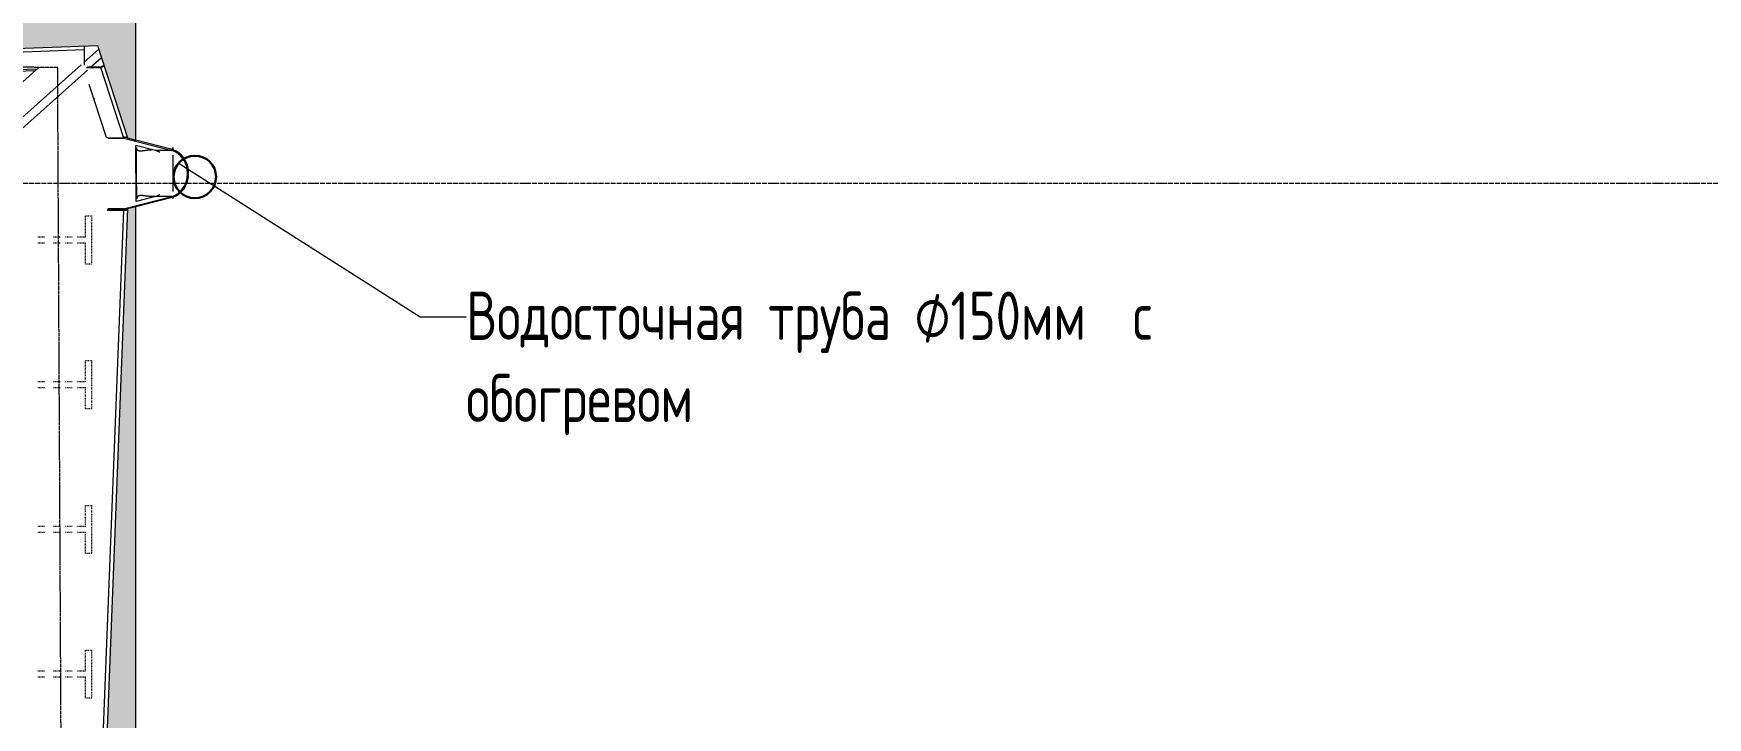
# Model space of a CAD drawing. Header units: millimetres. Extents: x -10178924 to 11692288, y -947381 to 58396.
# Drawn here: x 3313 to 10250, y -523694 to -520857 of the extents above; entities that cross this region are included whole.
import ezdxf

# ---------------------------------------------------------------- set-up
doc = ezdxf.new("R2010")
doc.units = ezdxf.units.MM
for name, pattern in [('ADSK_Линия сетки', [25, 20, -2.5, 0, -2.5]), ('ADSK_Скрыто', [6, 3, -3]), ('ADSK_Штриховая_ш3 п1_5', [4.5, 3, -1.5])]:
    doc.linetypes.add(name, pattern=pattern)
for name, color, linetype, lineweight in [('Аннотация', 7, 'Continuous', 18), ('Антураж', 7, 'Continuous', 18), ('Крыша', 7, 'Continuous', 9), ('Крыша штриховка', 7, 'Continuous', 9), ('Обобщенные модели', 7, 'Continuous', 18), ('Ограждение', 7, 'Continuous', 9), ('Оси', 253, 'Continuous', 9), ('Узлы', 7, 'Continuous', 18)]:
    doc.layers.add(name, color=color, linetype=linetype, lineweight=lineweight)
doc.layers.add('Линии', color=7, linetype='Continuous', lineweight=9, true_color=0x00a600)
doc.styles.add('GOST Common_3', font='GOST_Common.ttf', dxfattribs={"width": 0.8, "height": 350})

# ---------------------------------------------------------------- blocks, each defined once
blk = doc.blocks.new('Водосток - Тип 1 _карниз больше 490мм_-5145492-План кровли АР')
at = {"layer": 'Обобщенные модели'}
for p, q in [((18.8, 485), (28.1, 485)), ((50.8, 485), (125, 485)), ((125, 485), (202.3, 485)), ((225.2, 485), (231.2, 485)), ((125, 335), (18.8, 335)), ((231.2, 335), (125, 335)), ((175, 335), (175, 332.3))]:
    blk.add_line(p, q, dxfattribs=at)
at = {"layer": 'Обобщенные модели', "flags": 128}
blk.add_lwpolyline([(75, 332.5), (75, 333.8), (75, 335)], dxfattribs=at)
at = {"layer": 'Обобщенные модели'}
for points, knots in [([(27.1, 482.6), (26.4, 483.2), (24, 484.5), (21.1, 485), (18.8, 485)], [-0.08553506, -0.08553506, -0.08553506, -0.08553506, -0.05882353, 0, 0, 0, 0]), ([(18.8, 335), (21.1, 335), (25.1, 335.7), (28.9, 338.6), (30.8, 342.1), (31.6, 344.9), (32, 347.4), (32.1, 349.4), (32.2, 351.5), (32.2, 353.8), (32.1, 356.2), (31.9, 358.7), (31.6, 361.4), (31.3, 364.1), (31, 367), (30.6, 369.9), (30.2, 372.9), (29.8, 376), (29.4, 379.2), (29, 382.4), (28.7, 385.7), (28.3, 390.2), (27.9, 394.8), (27.7, 398.2), (27.7, 399.4)], [-1, -1, -1, -1, -0.9411765, -0.8823529, -0.8529412, -0.8235294, -0.8088235, -0.7941176, -0.7794118, -0.7647059, -0.75, -0.7352941, -0.7205882, -0.7058824, -0.6911765, -0.6764706, -0.6617647, -0.6470588, -0.6323529, -0.6176471, -0.6029412, -0.5882353, -0.5588235, -0.5443109, -0.5443109, -0.5443109, -0.5443109]), ([(222.6, 409.3), (222.6, 407.2), (222.5, 402.7), (222.2, 395.9), (221.7, 390.2), (221.3, 385.7), (221, 382.4), (220.6, 379.2), (220.2, 376), (219.8, 372.9), (219.4, 369.9), (219, 366.9), (218.7, 364.1), (218.4, 361.4), (218.1, 358.7), (217.9, 356.2), (217.8, 353.8), (217.8, 351.5), (217.9, 349.4), (218, 347.3), (218.4, 344.9), (219.2, 342.1), (221.1, 338.5), (224.9, 335.7), (228.9, 335), (231.2, 335)], [-0.4971258, -0.4971258, -0.4971258, -0.4971258, -0.4705882, -0.4411765, -0.4117647, -0.3970588, -0.3823529, -0.3676471, -0.3529412, -0.3382353, -0.3235294, -0.3088235, -0.2941176, -0.2794118, -0.2647059, -0.25, -0.2352941, -0.2205882, -0.2058824, -0.1911765, -0.1764706, -0.1470588, -0.1176471, -0.0588235, 0, 0, 0, 0])]:
    blk.add_open_spline(points, degree=3, knots=knots, dxfattribs=at)
blk.add_open_spline([(231.2, 485), (229.1, 485), (227.3, 484.7), (225.6, 484.1)], degree=3, dxfattribs=at)
blk = doc.blocks.new('Ограждение - Ограждение-2966378-План кровли АР')
at = {"layer": 'Ограждение'}
for p, q in [((3523.2, 43547.9), (3582.8, 43601.2)), ((3594.3, 43565.9), (3550.6, 43526.8)), ((3335.4, 43524.8), (3190.3, 43395)), ((3212.2, 43269.6), (3510.3, 43536.4)), ((3537.1, 43514.7), (3212.2, 43224)), ((3566.8, 43396.3), (3563.8, 43393.6))]:
    blk.add_line(p, q, dxfattribs=at)
blk = doc.blocks.new('Антураж 9 - Антураж 9-5661486-План кровли АР')
at = {"layer": 'Антураж'}
for p, q in [((3532.2, 43525.1), (3591.4, 43525.1)), ((3593.3, 43526.8), (3536.6, 43526.8)), ((3591.4, 43525.1), (3605.6, 43530.9)), ((3686.4, 43232.2), (3591.4, 43525.1)), ((3598.8, 43530.9), (3592.9, 43528.5)), ((3593.5, 43526.9), (3592.9, 43528.5)), ((3592.9, 43528.5), (3595.2, 43528.5)), ((3599.2, 43529.2), (3593.3, 43526.8)), ((3595.2, 43528.5), (3596.9, 43529.2)), ((3596.9, 43529.2), (3599.2, 43529.2)), ((3605.6, 43530.9), (3598.8, 43530.9)), ((3614.9, 43235.2), (3543.9, 43454.9)), ((3620.4, 43233.8), (3614.9, 43235.2)), ((3620, 43232.4), (3685.5, 43232.4)), ((3686.4, 43232.2), (3620.9, 43232.2)), ((3686.5, 43237.3), (3685.5, 43232.4)), ((3700.6, 43238), (3686.4, 43232.2)), ((3686.4, 43232.2), (3886, 43181)), ((3702.1, 43233.3), (3686.5, 43237.3)), ((3887.1, 43185.9), (3737.3, 43224.3)), ((3737.9, 42969.6), (3736.9, 43202.4)), ((3817.9, 43181), (3737.3, 43201.7)), ((3886, 43181), (3817.9, 43181)), ((3685.5, 42939.4), (3886, 42990.7)), ((3887.1, 42985.9), (3737.3, 42947.5)), ((3817.9, 42990.7), (3737.9, 42970.2)), ((3886, 42990.7), (3817.9, 42990.7)), ((3404.1, 35708.5), (3687.1, 42934.3)), ((3619, 42934.3), (3687.1, 42934.3)), ((3685.5, 42939.4), (3620, 42939.4)), ((3620.6, 42934.3), (3620.7, 42936.1)), ((3621, 42934.5), (3686.5, 42934.5)), ((3686.5, 42934.5), (3685.5, 42939.4)), ((3702.1, 42938.5), (3686.5, 42934.5)), ((3687.1, 42934.3), (3702.2, 42933.5))]:
    blk.add_line(p, q, dxfattribs=at)
for centre, major_axis, start_param, end_param in [((3795.2, 43085.9), (0, 98.5), 5.791992, 6.021983), ((3863.4, 43085.9), (0, 98.5), 3.402795, 6.021983), ((3863.4, 43085.9), (0, 103.5), 3.401894, 6.022884), ((3795.2, 43085.9), (0, 98.5), 3.402795, 3.635747)]:
    blk.add_ellipse(centre, major_axis=major_axis, ratio=0.890848, start_param=start_param, end_param=end_param, dxfattribs=at)
blk = doc.blocks.new('Антураж 10 - Антураж 10-5661750-План кровли АР')
at = {"layer": 'Антураж'}
for p, q in [((-1057.9, 43435.2), (3523.2, 43599.4)), ((3522.5, 43614.1), (3523.2, 43599.4)), ((3523.2, 43599.4), (3523.2, 43535.1)), ((3327.9, 43518.1), (1335.3, 43446.7)), ((3320.8, 43511.7), (1335.3, 43440.6))]:
    blk.add_line(p, q, dxfattribs=at)
blk = doc.blocks.new('Кровля')
at = {"layer": 'Крыша штриховка'}
h = blk.add_hatch(dxfattribs=at)
h.set_pattern_fill('FP_8', color=256, style=0, pattern_type=2)
h.set_pattern_definition([(270, (0, 10837.14), (600, 4e-14), [])])
h.paths.add_polyline_path([(-1813.3, 38789.4), (-1746.7, 38789.4), (-5717.7, 42342.4), (-1815.1, 38791)])
h.paths.add_polyline_path([(-1677.2, 38789.4), (2227.6, 42343), (-1743.8, 38789.4), (-1721.3, 38789.4)])
h.paths.add_polyline_path([(-1745.3, 38978.7), (2032.2, 42358.7), (-1751, 42223.1), (-5522.3, 42358.4), (-2331.3, 39503.1)])
h.paths.add_polyline_path([(-1751, 43329.9), (-492.3, 43375), (-662.9, 43375), (-1752.5, 43336.1), (-2838.4, 43375), (-2983.1, 43374.1), (-1751, 43329.9)])
h.paths.add_polyline_path([(-105, 43395), (65.6, 43395), (118.7, 43396.9), (118.7, 43403.1), (-92.2, 43395.5)])
h.paths.add_polyline_path([(-3471, 43395), (-3471, 43397.7), (-4647.6, 43439.9), (-4647.6, 43433.8), (-3566.4, 43395)])
h.paths.add_polyline_path([(-3396, 43395), (-3451, 43397), (-3451, 43395)])
h.paths.add_polyline_path([(138.7, 43397.7), (1315.3, 43439.8), (1315.3, 43446), (138.7, 43403.8)])
h.paths.add_polyline_path([(-4667.6, 43434.5), (-4667.6, 43440.7), (-6818.1, 43517.8), (-6810.9, 43511.4), (-4668.7, 43434.6)])
h.paths.add_polyline_path([(1335.3, 43440.6), (3320.8, 43511.7), (3327.9, 43518.1), (1335.3, 43446.7), (1335.3, 43443.3)])
h.paths.add_polyline_path([(-7026.9, 43533.8), (-7013.4, 43548.9), (-7014.1, 43607.1), (-7067.6, 43609), (-7077.9, 43580.2), (-7028.8, 43535.5)])
h = blk.add_hatch(dxfattribs=at)
h.set_pattern_fill('FP_13', color=256, style=0, pattern_type=2)
h.set_pattern_definition([(180, (905, 0), (-7e-14, -600), [])])
h.paths.add_polyline_path([(-1673, 12871.4), (-1666.7, 12880.3), (-1673, 12884.5)])
h.paths.add_polyline_path([(-1673, 13227.5), (2416.8, 19361.2), (2138.6, 19350.3), (2236.9, 21801), (-400.4, 21801.7), (-400.4, 21808.5), (-407.9, 21808.9), (-407.9, 21821), (-420.4, 21821), (-420.4, 21833.5), (-432.9, 21833.5), (-432.9, 21841), (-440.4, 21841), (-439.8, 28891), (-294.2, 28891), (-294.2, 29807.3), (99.7, 29807.3), (99.7, 28891), (327.2, 28891), (327.2, 29807.3), (721.1, 29807.3), (721.1, 28891), (915.6, 28891), (915.6, 29807.3), (1309.5, 29807.3), (1309.5, 28891), (1658.8, 28891), (1658.8, 29807.3), (2052.7, 29807.3), (2052.7, 28891), (2429.8, 28891), (2429.8, 30100.6), (2308.5, 33209), (2308.5, 32433.6), (2293.1, 32433.6), (2293.1, 30158.3), (-776, 30158.3), (-776, 32458.3), (1914.6, 32458.3), (1914.6, 33833.6), (2284.1, 33833.6), (2274, 34090.6), (776.7, 34091.3), (777.3, 36739.2), (2251.1, 36739.2), (2471.4, 42383.8), (2266.9, 42378.2), (2238.8, 42353), (-1677.2, 38789.4), (-1673, 38789.4), (-1673, 13472.9)])
h.paths.add_polyline_path([(3362.2, 20445.5), (3469.9, 20607.1), (3471.5, 20607.2), (3505, 20658.3), (3504.6, 20709.5), (3392.9, 20705.4), (3389.9, 20630.6), (3360.1, 20631.1), (3320.8, 20630.9), (3314.6, 20477.2), (3360.1, 20446.9)])
h.paths.add_polyline_path([(1424.6, 20515), (224.6, 20515), (224.6, 21717.2), (1424.6, 21717.2), (1424.6, 20761.3)])
h.paths.add_polyline_path([(3376.9, 20631.1), (3376.9, 20631.2), (3376.9, 20631.1)])
h.paths.add_polyline_path([(-637.1, 21407.3), (-1004.3, 21407.3), (-1004.3, 29807.3), (-610.5, 29807.3), (-610.5, 21407.3), (-635.4, 21407.3)])
h.paths.add_polyline_path([(3702.4, 28478.4), (3702.1, 28480.8), (3696, 28480), (3702.3, 28478.4)])
h.paths.add_polyline_path([(1523.7, 32583.8), (1154.7, 32583.8), (1154.7, 33983.8), (1548.6, 33983.8), (1548.6, 32583.8), (1525.2, 32583.8)])
h.paths.add_polyline_path([(57.6, 32583.8), (-318.9, 32583.8), (-318.9, 33983.8), (75, 33983.8), (75, 32583.8), (58.5, 32583.8)])
h.paths.add_polyline_path([(474.7, 32583.8), (444.6, 32583.8), (444.6, 33983.8), (838.4, 33983.8), (838.4, 32583.8), (630.5, 32583.8)])
h.paths.add_polyline_path([(231.4, 34100), (201.2, 34100), (201.2, 35500), (595.1, 35500), (595.1, 34100), (269.2, 34100)])
h.paths.add_polyline_path([(-1579.2, 34962), (-1578.3, 34969.5), (-1579, 34965.6)])
h.paths.add_polyline_path([(-1579.2, 35416.4), (-1578.3, 35423.9), (-1579, 35420.1)])
h.paths.add_polyline_path([(-80.8, 34954.5), (-1583.4, 34955), (-1583.4, 34956), (-1587, 34955), (-1591.2, 34962), (-1592.1, 34969.5), (-1590.1, 34980.1), (-1587, 34984), (-1522.7, 34984.5), (-1522.7, 35408.9), (-1583.4, 35409.5), (-1583.4, 35410.5), (-1587, 35409.5), (-1591.2, 35416.4), (-1592.1, 35424), (-1590.1, 35434.5), (-1587, 35438.4), (67.7, 35438.4), (70.8, 35434.5), (72.6, 35427.8), (72.6, 35420.1), (70.8, 35413.3), (67.7, 35409.5), (65.9, 35408.9), (-63.1, 35408.9), (-63.1, 34985.1), (-86.1, 34985.1), (-86.1, 35408.9), (-422.6, 35408.9), (-422.6, 34985.1), (-445.6, 34985.1), (-445.6, 35408.9), (-782.1, 35408.9), (-782.1, 34985.1), (-805.1, 34985.1), (-805.1, 35408.9), (-1141.6, 35408.9), (-1141.6, 34985.9), (-1164.7, 34985.9), (-1164.7, 35408.9), (-1499.7, 35408.9), (-1499.7, 34984.5), (67.7, 34984), (70.8, 34980.1), (72.6, 34973.4), (72.6, 34965.6), (70.8, 34958.9), (67.7, 34955), (65.9, 34954.5), (-63.1, 34954.5)])
h.paths.add_polyline_path([(203.1, 35523.3), (201.2, 35523.3), (201.2, 36923.3), (595.1, 36923.3), (595.1, 35523.3), (204.1, 35523.3)])
h.paths.add_polyline_path([(3406.2, 35708.3), (3406.2, 35708.4), (3406.2, 35708.3)])
h.paths.add_polyline_path([(3702.2, 42933.5), (3702.1, 42938.5), (3682.8, 42934.5), (3702.1, 42933.5)])
h.paths.add_polyline_path([(3702.1, 43233.3), (3700.6, 43238), (3694.5, 43235.2), (3700.6, 43233.7)])
h.paths.add_polyline_path([(3617.9, 43234.5), (3565.9, 43395.5), (3563.8, 43393.6), (3614.9, 43235.2)])
at = {"layer": 'Узлы', "true_color": 0xffffff}
h = blk.add_hatch(color=7, dxfattribs=at)
h.paths.add_polyline_path([(41826.4, -521.9), (49650.9, -521.9), (49650.9, 475.1), (49562.8, 474), (49503.2, -470.6), (45149.2, -323.1), (41142.1, -458.2), (41079.8, -77.1), (41079.8, -521.9), (41465, -521.9)])
h.paths.add_polyline_path([(-453.6, -388.9), (8078.1, -388.9), (8077.3, -26.3), (7973.5, -276.8), (3655.9, -146.8), (-674.6, -298.6), (-736.9, 259.3), (-736.9, -388.9)])
h.paths.add_polyline_path([(41079.8, 177.9), (41097.9, 182.8), (41188.3, 1719.8), (35856.5, 1526.9), (35850.1, 1488.2), (41079.8, 1488.2), (41079.8, 182)])
h.paths.add_polyline_path([(8078.1, 312.2), (8078.1, 1488.2), (12889.9, 1488.2), (12882.6, 1527), (8005.2, 1701.9), (8062.3, 316.3)])
h.paths.add_polyline_path([(-736.9, 502.7), (-468.8, 8048.7), (-6523.1, 7837.4), (-6529.6, 7798.6), (-736.9, 7798.6), (-736.9, 522.8)])
h.paths.add_polyline_path([(49650.9, 797.5), (49650.9, 7859.4), (55891.9, 7859.4), (55891.9, 8470.8), (55881.1, 8467.5), (55687, 7999.8), (49350.5, 8221), (49618.7, 803.5), (49632.8, 802.6), (49650.1, 797.7)])
h.paths.add_polyline_path([(16530.7, 1488.2), (35571.8, 1488.2), (35566.4, 1520.3), (29060, 1756.5), (29059.6, 1633.4), (19380, 1633.4), (19380, 1744.1), (13174.7, 1526.9), (13168.2, 1488.2), (15807.9, 1488.2)])
h.paths.add_polyline_path([(-7227.8, 7798.6), (-6807.9, 7798.6), (-6813, 7829.1), (-7122.5, 7899.2), (-6947.6, 14171.4), (-7182.5, 20168.5), (-7227.8, 20180.1), (-7227.8, 7899.2)])
h.paths.add_polyline_path([(55891.9, 8773.7), (55891.9, 16804.8), (55861.4, 16796.7), (55713, 12784.8), (55861.2, 8781.6), (55864.6, 8780.7)])
h.paths.add_polyline_path([(24355.3, 13320.2), (32597, 13639), (32606.4, 13678.1), (16107.8, 13678.1), (16117.8, 13638.2), (24355.3, 13320.2)])
h.paths.add_polyline_path([(10664.9, 13409.4), (15825, 13609.8), (15841.3, 13678.1), (11105, 13678.1), (11105, 21012.5), (10508.5, 21012), (10529.1, 20925.4), (10923.6, 20798), (10667.1, 13472.9)])
h.paths.add_polyline_path([(38181.7, 13414.1), (37897.5, 20847.2), (38471.4, 21009.5), (38481.1, 21051.3), (37706.7, 21051.3), (37706.7, 13678.1), (32878, 13678.1), (32887.7, 13637.6), (38174.9, 13414.4)])
h.paths.add_polyline_path([(55891.9, 17107.6), (55891.9, 32796.3), (55861.3, 32788.2), (55572.3, 24949.4), (55861.2, 17115.6), (55864.6, 17114.7)])
h.paths.add_polyline_path([(-7227.8, 20474.6), (-7182.8, 20486.1), (-6960.1, 26174.2), (-7182.6, 31854.5), (-7227.8, 31866), (-7227.8, 20478.7)])
h.paths.add_polyline_path([(45338.1, 20583.1), (45060.3, 27855.3), (45031.9, 27862.7), (45031.9, 21051.3), (38748.9, 21051.3), (38758.7, 21008.8), (45143.6, 20595.7)])
h.paths.add_polyline_path([(3392.9, 20705.4), (10228.7, 20955.9), (10241.6, 21012.5), (3737.3, 21012.5), (3737.3, 28192.7), (3693.8, 28181.5), (3395.2, 20761.3)])
h.paths.add_polyline_path([(45031.9, 28151.9), (45060.5, 28159.8), (45349.7, 35731.9), (45288.1, 37345), (45031.9, 37345), (45031.9, 28159.8)])
h.paths.add_polyline_path([(3737.3, 28469.4), (3737.3, 42947.5), (3702.4, 42938.6), (3419.3, 35707.7), (3702.4, 28478.4), (3736.8, 28469.6)])
h.paths.add_polyline_path([(-7227.8, 32160.5), (-7192.2, 32169.6), (-7003.4, 37563.7), (-7192, 42951.9), (-7227.8, 42961.1), (-7227.8, 32164.6)])
h.paths.add_polyline_path([(55891.9, 33099.2), (55891.9, 43246.9), (55860, 43238.6), (55675.4, 38159.5), (55861.2, 33107.2), (55864.6, 33106.3)])
h.paths.add_polyline_path([(45071.8, 38095), (45259.5, 38095), (45067.3, 43127.7), (45031.9, 43136.9), (45031.9, 38095), (45070, 38095)])
h.paths.add_polyline_path([(3737.3, 43224.3), (3737.3, 43716.6), (-7227.8, 43716.6), (-7227.8, 43255.6), (-7191.7, 43264.8), (-7067.6, 43609), (-1846.2, 43421.7), (3578, 43616.1), (3702.1, 43233.3), (3736.9, 43224.4)])
h.paths.add_polyline_path([(45031.9, 43426.1), (45104.3, 43444.9), (45207, 43781.1), (50463, 43599.1), (55714, 43781), (55835.6, 43550.7), (55891.9, 43536.1), (55891.9, 43898.8), (45031.9, 43898.8), (45031.9, 43440)])
at = {"layer": 'Аннотация', "lineweight": 9}
for p, q in [((3916.9, 43127.7), (4914.7, 42491.8)), ((4914.7, 42491.8), (5105.6, 42491.8))]:
    blk.add_line(p, q, dxfattribs=at)
at = {"layer": 'Крыша'}
blk.add_line((3737.3, 43120.3), (3737.3, 43201.7), dxfattribs=at)
at = {"layer": 'Линии', "color": 7}
for p, q in [((3737.3, 43224.3), (3737.3, 43716.6)), ((-1846.2, 43421.7), (3578, 43616.1)), ((3578, 43616.1), (3702.1, 43233.3)), ((3702.1, 43233.3), (3737.3, 43224.3)), ((3737.3, 42947.5), (3702.4, 42938.6)), ((3737.3, 28469.4), (3737.3, 42947.5)), ((3702.4, 42938.6), (3419.3, 35708.3))]:
    blk.add_line(p, q, dxfattribs=at)
at = {"layer": 'Линии', "color": 7, "linetype": 'ADSK_Штриховая_ш3 п1_5'}
for p, q in [((3412.8, 43525.3), (-7136.2, 43596.1)), ((3528.4, 20782.5), (3412.8, 43525.3))]:
    blk.add_line(p, q, dxfattribs=at)
at = {"layer": 'Линии', "color": 7, "linetype": 'ADSK_Скрыто'}
for p, q in [((3527.6, 42909.8), (3552.6, 42909.8)), ((3527.6, 42822.3), (3527.6, 42909.8)), ((3552.6, 42909.8), (3552.6, 42709.8)), ((3357.6, 42822.3), (3327.6, 42822.3)), ((3422.6, 42822.3), (3392.6, 42822.3)), ((3472.6, 42822.3), (3442.6, 42822.3)), ((3527.6, 42822.3), (3492.6, 42822.3)), ((3357.6, 42797.3), (3327.6, 42797.3)), ((3422.6, 42797.3), (3392.6, 42797.3)), ((3472.6, 42797.3), (3442.6, 42797.3)), ((3527.6, 42797.3), (3492.6, 42797.3)), ((3527.6, 42709.8), (3527.6, 42797.3)), ((3552.6, 42709.8), (3527.6, 42709.8)), ((3527.6, 42309.8), (3552.6, 42309.8)), ((3527.6, 42222.3), (3527.6, 42309.8)), ((3552.6, 42309.8), (3552.6, 42109.8)), ((3357.6, 42222.3), (3327.6, 42222.3)), ((3357.6, 42197.3), (3327.6, 42197.3)), ((3422.6, 42222.3), (3392.6, 42222.3)), ((3422.6, 42197.3), (3392.6, 42197.3)), ((3472.6, 42222.3), (3442.6, 42222.3)), ((3472.6, 42197.3), (3442.6, 42197.3)), ((3527.6, 42222.3), (3492.6, 42222.3)), ((3527.6, 42197.3), (3492.6, 42197.3)), ((3527.6, 42109.8), (3527.6, 42197.3)), ((3552.6, 42109.8), (3527.6, 42109.8)), ((3527.6, 41709.8), (3552.6, 41709.8)), ((3527.6, 41622.3), (3527.6, 41709.8)), ((3552.6, 41709.8), (3552.6, 41509.8)), ((3357.6, 41622.3), (3327.6, 41622.3)), ((3357.6, 41597.3), (3327.6, 41597.3)), ((3422.6, 41622.3), (3392.6, 41622.3)), ((3422.6, 41597.3), (3392.6, 41597.3)), ((3472.6, 41622.3), (3442.6, 41622.3)), ((3472.6, 41597.3), (3442.6, 41597.3)), ((3527.6, 41622.3), (3492.6, 41622.3)), ((3527.6, 41597.3), (3492.6, 41597.3)), ((3527.6, 41509.8), (3527.6, 41597.3)), ((3552.6, 41509.8), (3527.6, 41509.8)), ((3527.6, 41109.8), (3552.6, 41109.8)), ((3527.6, 41022.3), (3527.6, 41109.8)), ((3552.6, 41109.8), (3552.6, 40909.8)), ((3357.6, 41022.3), (3327.6, 41022.3)), ((3422.6, 41022.3), (3392.6, 41022.3)), ((3472.6, 41022.3), (3442.6, 41022.3)), ((3527.6, 41022.3), (3492.6, 41022.3)), ((3357.6, 40997.3), (3327.6, 40997.3)), ((3422.6, 40997.3), (3392.6, 40997.3)), ((3472.6, 40997.3), (3442.6, 40997.3)), ((3527.6, 40997.3), (3492.6, 40997.3)), ((3527.6, 40909.8), (3527.6, 40997.3)), ((3552.6, 40909.8), (3527.6, 40909.8))]:
    blk.add_line(p, q, dxfattribs=at)
at = {"layer": 'Линии', "color": 7, "lineweight": 30}
blk.add_circle((3981.1, 43071.6), 88, dxfattribs=at)
at = {"layer": 'Оси', "linetype": 'ADSK_Линия сетки'}
blk.add_line((-13798, 43045), (56004.9, 43045), dxfattribs=at)
at = {"layer": 'Антураж'}
for name in ['Антураж 10 - Антураж 10-5661750-План кровли АР', 'Антураж 9 - Антураж 9-5661486-План кровли АР']:
    blk.add_blockref(name, (0, 0), dxfattribs=at)
at = {"layer": 'Обобщенные модели', "rotation": 270.2912255442424}
blk.add_blockref('Водосток - Тип 1 _карниз больше 490мм_-5145492-План кровли АР', (3404.4, 43210.3), dxfattribs=at)
at = {"layer": 'Ограждение'}
blk.add_blockref('Ограждение - Ограждение-2966378-План кровли АР', (0, 0), dxfattribs=at)
at = {"layer": 'Аннотация', "lineweight": 9, "insert": (5105.6, 42595.9), "char_height": 200, "width": 3214.8, "attachment_point": 1, "line_spacing_factor": 1.022766, "style": 'GOST Common_3'}
blk.add_mtext('\\pxt1.8,3.6,5.4,7.2,9,10.8,12.6,14.4,16.2,18,19.8,21.6,23.4,25.2,27,28.8,30.6,32.4,34.2,36,37.8,39.6,41.4,43.2,45,46.8,48.6,50.4,52.2,54,55.8,57.6;{Водосточная труба ⌀150мм  с обогревом}', dxfattribs=at)

msp = doc.modelspace()

# ---------------------------------------------------------------- block references
msp.add_blockref('Кровля', (0, -564523.7))

doc.saveas('drawing.dxf')
